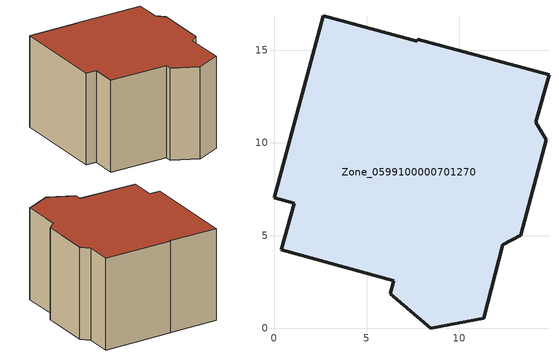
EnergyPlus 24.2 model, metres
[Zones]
Zone_0599100000701270
 floor ground (C_G): 0,7.04 2.66,16.86 7.72,15.49 7.74,15.6 14.84,13.67 14.13,11.11 14.68,10.16 13.31,5.03 12.35,4.51 11.31,0.53 8.47,0 6.26,1.87 6.47,2.56 0.4,4.23 1.08,6.75 z0
 wall outside (C_F): 14.13,11.11 14.84,13.67 7.74,15.6 7.72,15.49 2.66,16.86 0,7.04 1.08,6.75 0.4,4.23 6.47,2.56 6.26,1.87 8.47,0 11.31,0.53 12.35,4.51 13.31,5.03 14.68,10.16 14.13,11.11 z0:9.7
 roof outside (C_R): 13.31,5.03 14.68,10.16 14.13,11.11 14.84,13.67 7.74,15.6 7.72,15.49 2.66,16.86 0,7.04 1.08,6.75 0.4,4.23 6.47,2.56 6.26,1.87 8.47,0 11.31,0.53 12.35,4.51 z9.7
[BUILDING]
Pand.0599100000701270: North Axis=0; Terrain=City; Loads Convergence Tolerance Value=0.04; Temperature Convergence Tolerance Value=0.4; Solar Distribution=FullExterior; Maximum Number of Warmup Days=25; Minimum Number of Warmup Days=1
[Site:Location]
Rotterdam.The.Hague.AP_ZH_NLD Design_Conditions: Latitude=51.96; Longitude=4.45; Time Zone=1; Elevation=-4.5
[SITE:GROUNDTEMPERATURE:BUILDINGSURFACE]
18, 18, 18, 18, 18, 18, 18, 18, 18, 18, 18, 18
[MATERIAL] Thermal Absorptance=0.9; Solar Absorptance=0.7; Visible Absorptance=0.7
Name | Roughness | Thickness | Conductivity | Density | Specific Heat
G.D.1965 | MediumSmooth | 0.15 | 1 | 540 | 1210
F.D.1965 | Rough | 0.3 | 0.857143 | 1920 | 840
R.D.1965 | MediumRough | 0.2 | 0.08 | 1500 | 1000
[CONSTRUCTION]
C_G: G.D.1965
C_F: F.D.1965
C_R: R.D.1965
[ZONE]
Zone_0599100000701270: Type=1; Multiplier=1; Ceiling Height=Autocalculate; Volume=Autocalculate; Floor Area=autocalculate; Part of Total Floor Area=Yes
[ZONEINFILTRATION:DESIGNFLOWRATE]
Infil_Zone_0599100000701270: Zone or ZoneList or Space or SpaceList=Zone_0599100000701270; Schedule=AlwaysOn; Design Flow Rate Calculation Method=Flow/Area; Flow Rate per Floor Area=0.0042; Constant Term Coefficient=1; Temperature Term Coefficient=0; Velocity Term Coefficient=0; Velocity Squared Term Coefficient=0
[HVACTEMPLATE:ZONE:IDEALLOADSAIRSYSTEM]
Zone_0599100000701270: Maximum Heating Supply Air Temperature=50; Minimum Cooling Supply Air Temperature=13; Maximum Heating Supply Air Humidity Ratio=0.0156; Minimum Cooling Supply Air Humidity Ratio=0.0077; Heating Limit=NoLimit; Cooling Limit=NoLimit; Dehumidification Control Type=ConstantSensibleHeatRatio; Cooling Sensible Heat Ratio=0.7; Dehumidification Setpoint=60; Humidification Control Type=None; Humidification Setpoint=30; Outdoor Air Method=None; Outdoor Air Flow Rate per Person=0.00944; Outdoor Air Flow Rate per Zone Floor Area=0; Outdoor Air Flow Rate per Zone=0; Demand Controlled Ventilation Type=None; Outdoor Air Economizer Type=NoEconomizer; Heat Recovery Type=None; Sensible Heat Recovery Effectiveness=0.7; Latent Heat Recovery Effectiveness=0.65
[ZONECONTROL:THERMOSTAT]
ThermostatControl_Zone_0599100000701270: Zone or ZoneList=Zone_0599100000701270; Control Type Schedule=DualSetpointControlType; Control 1=Thermostat_Zone_0599100000701270; Temperature Difference Between Cutout And Setpoint=0
[THERMOSTATSETPOINT:DUALSETPOINT]
Thermostat_Zone_0599100000701270: Heating Setpoint Temperature Schedule=HeatingSetpoint_Zone_0599100000701270; Cooling Setpoint Temperature Schedule=CoolingSetpoint_Zone_0599100000701270
[SCHEDULE:COMPACT]
HeatingSetpoint_Zone_0599100000701270: Through: 12/31, For: AllDays, Until: 24:00, 21
CoolingSetpoint_Zone_0599100000701270: Through: 12/31, For: AllDays, Until: 24:00, 24
DualSetpointControlType: Through: 12/31, For: AllDays, Until: 24:00, 4
AlwaysOn: Through: 12/31, For: AllDays, Until: 24:00, 1
